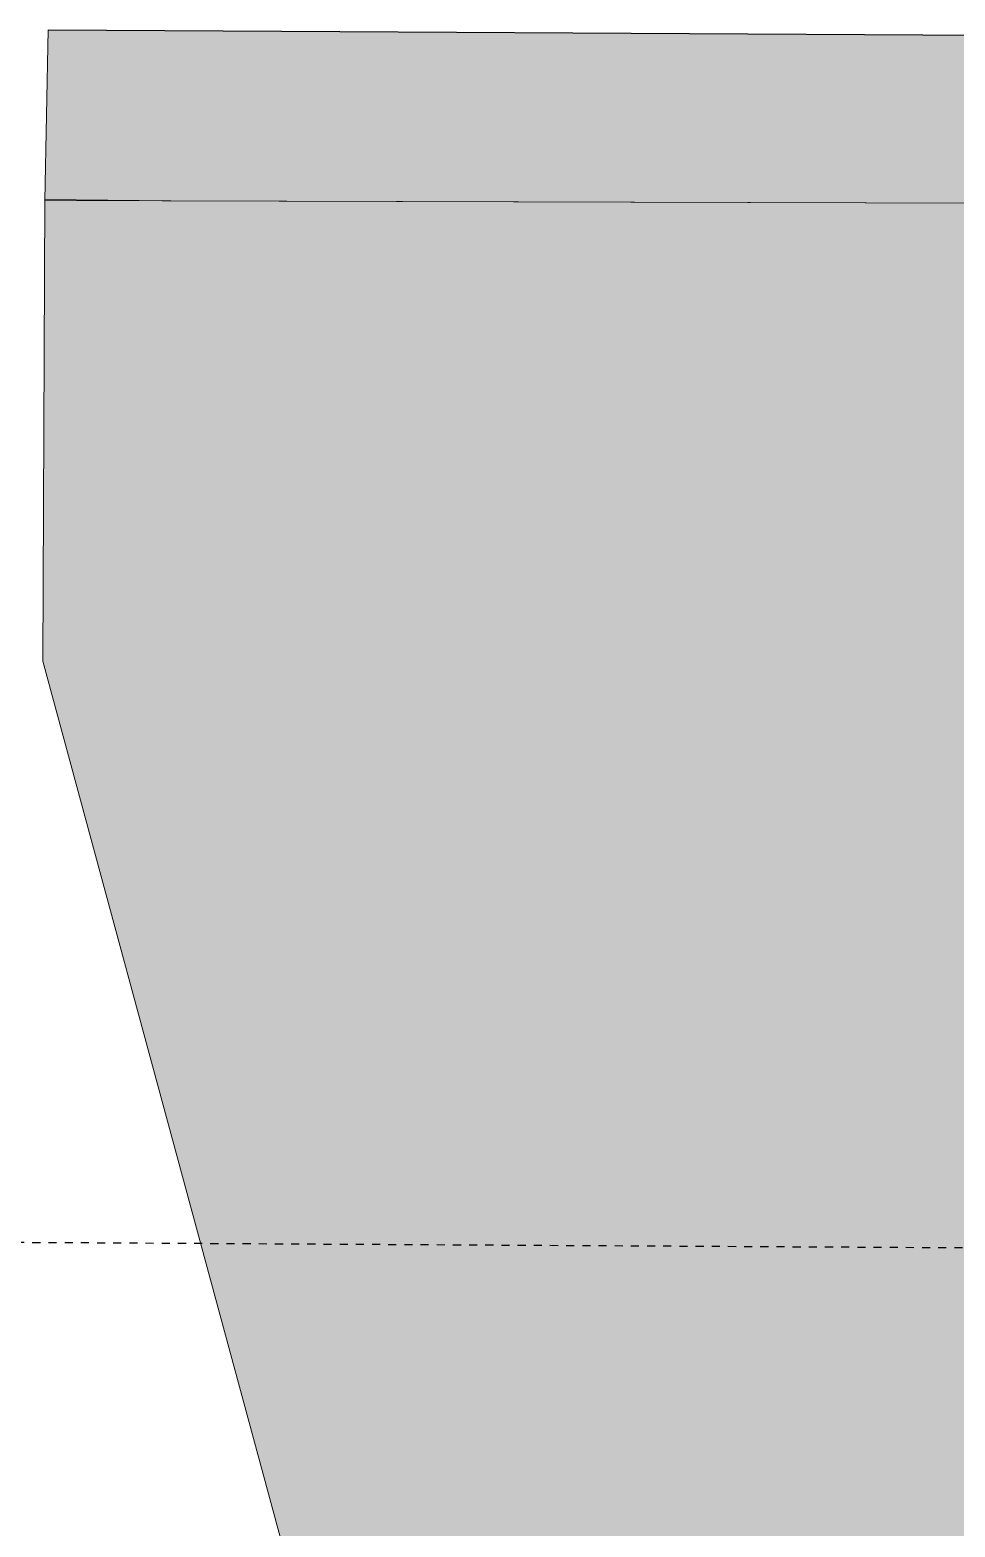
# Model space of a CAD drawing. Header units: metres. Extents: x -4 to 206, y -18 to 45.
# Drawn here: x 156.27 to 167.7, y 21.53 to 40.05 of the extents above; entities that cross this region are included whole.
import ezdxf

# ---------------------------------------------------------------- set-up
doc = ezdxf.new("R2010")
doc.units = ezdxf.units.M
doc.header["$MEASUREMENT"] = 0
doc.linetypes.add('Baufluchtlinie', pattern=[0.013, 0.008, -0.005])
doc.layers.add('725 Nachbarbebauung', color=7, linetype='Continuous')
doc.layers.add('Neubau_840 Baulinien', color=7, linetype='Continuous')

# ---------------------------------------------------------------- blocks, each defined once
blk = doc.blocks.new('Decke_2_1', base_point=(156.492, 40.049))
at = {"layer": '725 Nachbarbebauung', "linetype": 'Continuous', "lineweight": 0, "true_color": 0x1f1f1f}
blk.add_hatch(color=250, dxfattribs=at).paths.add_polyline_path([(156.492, 40.049), (156.452, 37.937), (168.039, 37.905), (168.029, 39.983), (164.042, 40.006)])
at = {"layer": '725 Nachbarbebauung', "color": 8, "linetype": 'Continuous', "lineweight": 13, "flags": 128}
blk.add_lwpolyline([(156.492, 40.049), (156.452, 37.937), (168.039, 37.905), (168.029, 39.983), (164.042, 40.006)], close=True, dxfattribs=at)
blk = doc.blocks.new('Decke_4_1', base_point=(156.427, 32.239))
at = {"layer": '725 Nachbarbebauung', "linetype": 'Continuous', "lineweight": 0, "true_color": 0x1f1f1f}
blk.add_hatch(color=250, dxfattribs=at).paths.add_polyline_path([(156.427, 32.239), (160.574, 16.933), (161.299, 16.915), (167.903, 16.764), (168.088, 16.763), (168.082, 25.789), (168.086, 27.78), (168.039, 37.905), (158.01, 37.933), (156.452, 37.951)])
at = {"layer": '725 Nachbarbebauung', "color": 8, "linetype": 'Continuous', "lineweight": 13, "flags": 128}
blk.add_lwpolyline([(156.427, 32.239), (160.574, 16.933), (161.299, 16.915), (167.903, 16.764), (168.088, 16.763), (168.082, 25.789), (168.086, 27.78), (168.039, 37.905), (158.01, 37.933), (156.452, 37.951)], close=True, dxfattribs=at)

msp = doc.modelspace()

# ---------------------------------------------------------------- linework, layer by layer
at = {"layer": 'Neubau_840 Baulinien', "color": 1, "linetype": 'Continuous', "lineweight": 25, "true_color": 0xfb0106}
msp.add_lwpolyline([(156.492, 40.049), (168.029, 39.983), (187.014, 39.983), (206.005, 39.967)], dxfattribs=at)
at = {"layer": 'Neubau_840 Baulinien', "color": 1, "linetype": 'Baufluchtlinie', "lineweight": 25, "true_color": 0xfb0106}
msp.add_lwpolyline([(150.297, 25.084), (168.029, 24.983), (187.017, 24.983), (206.005, 24.967)], dxfattribs=at)

# ---------------------------------------------------------------- block references
at = {"layer": '725 Nachbarbebauung', "color": 8, "linetype": 'Continuous', "lineweight": 13}
for name, p in [('Decke_2_1', (156.492, 40.049)), ('Decke_4_1', (156.427, 32.239))]:
    msp.add_blockref(name, p, dxfattribs=at)

doc.saveas('drawing.dxf')
